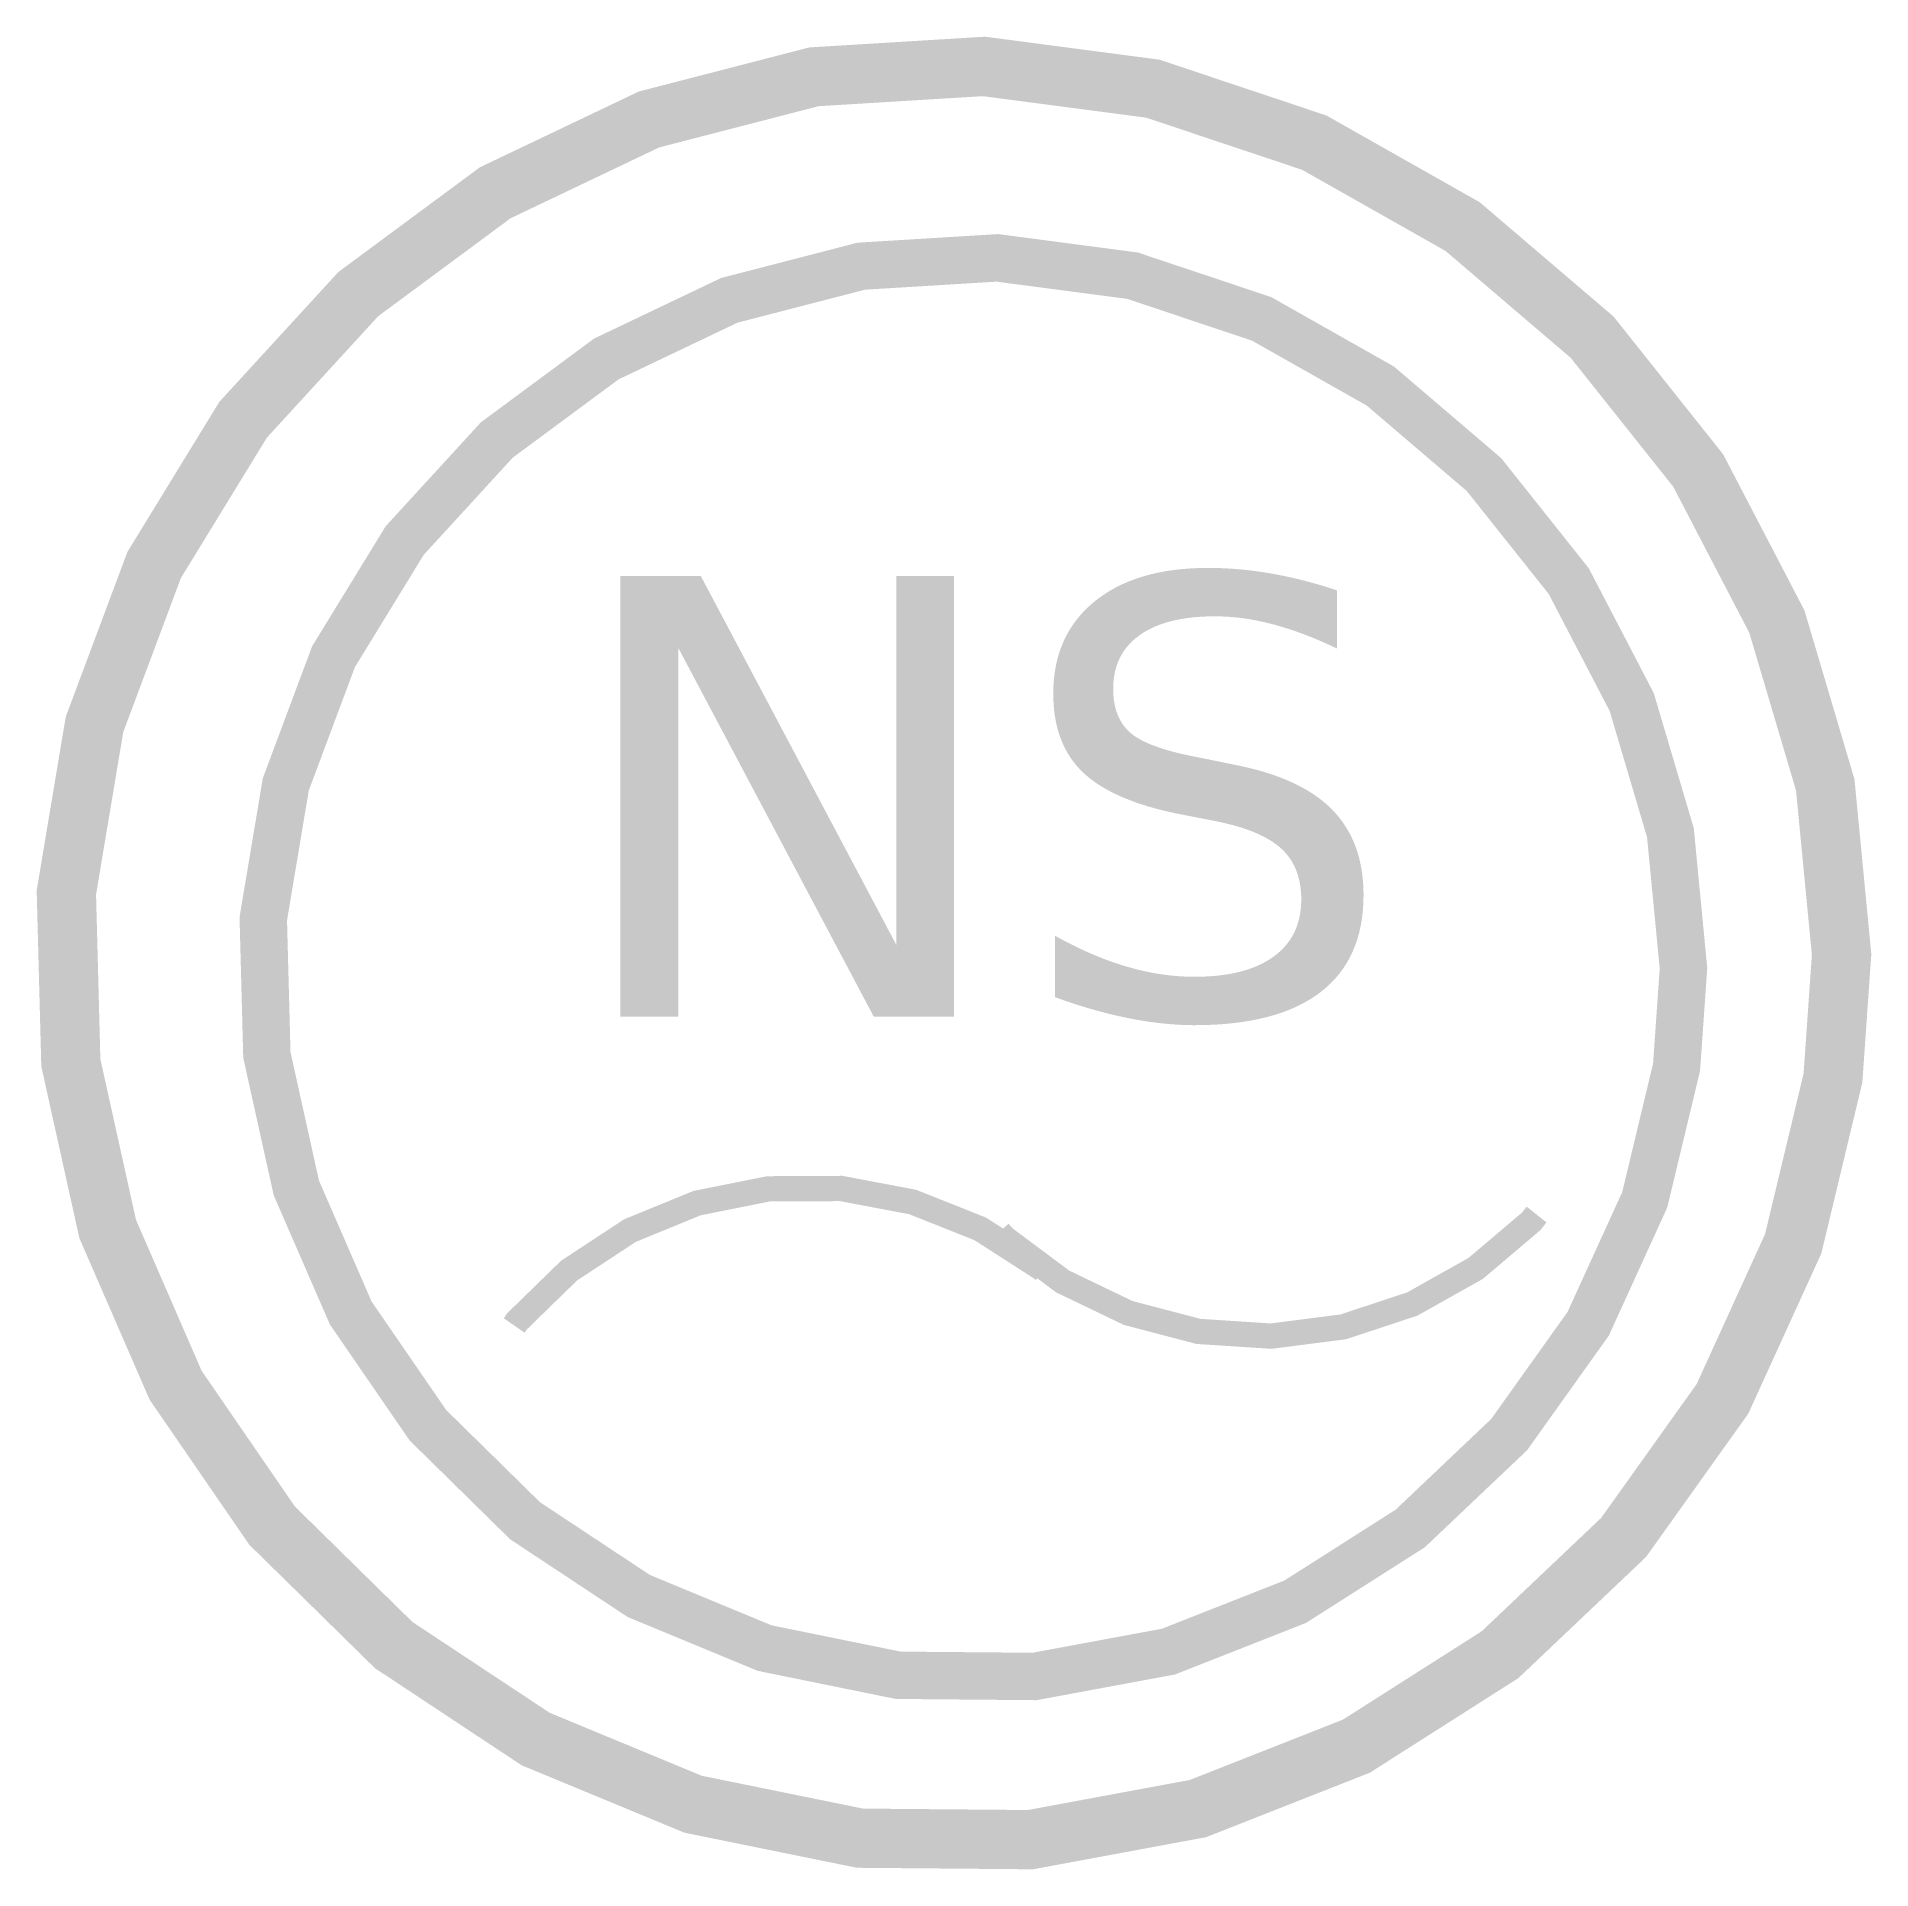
# Model space of a CAD drawing. Extents: x 2025.178 to 2025.679, y 1149.304 to 1149.804.
import ezdxf

# ---------------------------------------------------------------- set-up
doc = ezdxf.new("R2010")
doc.units = 0
doc.styles.add('VERDANA', font='verdana.TTF')

msp = doc.modelspace()

# ---------------------------------------------------------------- linework, layer by layer
at = {"color": 0}
for points in [[(2025.67114, 1149.55341, 0.01618, 0.01618, 0), (2025.66668, 1149.59972, 0.01618, 0.01618, 0), (2025.65347, 1149.64432, 0.01618, 0.01618, 0), (2025.63198, 1149.68559, 0.01618, 0.01618, 0), (2025.60302, 1149.722, 0.01618, 0.01618, 0), (2025.56764, 1149.75222, 0.01618, 0.01618, 0), (2025.52715, 1149.77513, 0.01618, 0.01618, 0), (2025.48303, 1149.78989, 0.01618, 0.01618, 0), (2025.43691, 1149.79596, 0.01618, 0.01618, 0), (2025.39047, 1149.79312, 0.01618, 0.01618, 0), (2025.34543, 1149.78147, 0.01618, 0.01618, 0), (2025.30343, 1149.76144, 0.01618, 0.01618, 0), (2025.26604, 1149.73377, 0.01618, 0.01618, 0), (2025.2346, 1149.69947, 0.01618, 0.01618, 0), (2025.2103, 1149.6598, 0.01618, 0.01618, 0), (2025.194, 1149.61622, 0.01618, 0.01618, 0), (2025.18632, 1149.57034, 0.01618, 0.01618, 0), (2025.18754, 1149.52383, 0.01618, 0.01618, 0), (2025.19761, 1149.47841, 0.01618, 0.01618, 0), (2025.21616, 1149.43574, 0.01618, 0.01618, 0), (2025.24251, 1149.3974, 0.01618, 0.01618, 0), (2025.2757, 1149.36479, 0.01618, 0.01618, 0), (2025.31449, 1149.33911, 0.01618, 0.01618, 0), (2025.35748, 1149.32131, 0.01618, 0.01618, 0), (2025.40307, 1149.31203, 0.01618, 0.01618, 0), (2025.44959, 1149.31163, 0.01618, 0.01618, 0), (2025.49533, 1149.32011, 0.01618, 0.01618, 0), (2025.53862, 1149.33716, 0.01618, 0.01618, 0), (2025.57786, 1149.36215, 0.01618, 0.01618, 0), (2025.61161, 1149.39418, 0.01618, 0.01618, 0), (2025.63862, 1149.43205, 0.01618, 0.01618, 0), (2025.65792, 1149.47439, 0.01618, 0.01618, 0), (2025.66878, 1149.51963, 0.01618, 0.01618, 0)], [(2025.62796, 1149.54963, 0.01294, 0.01294, 0), (2025.62439, 1149.58667, 0.01294, 0.01294, 0), (2025.61382, 1149.62236, 0.01294, 0.01294, 0), (2025.59663, 1149.65537, 0.01294, 0.01294, 0), (2025.57346, 1149.6845, 0.01294, 0.01294, 0), (2025.54516, 1149.70867, 0.01294, 0.01294, 0), (2025.51277, 1149.727, 0.01294, 0.01294, 0), (2025.47747, 1149.73881, 0.01294, 0.01294, 0), (2025.44057, 1149.74367, 0.01294, 0.01294, 0), (2025.40342, 1149.7414, 0.01294, 0.01294, 0), (2025.36739, 1149.73208, 0.01294, 0.01294, 0), (2025.33379, 1149.71606, 0.01294, 0.01294, 0), (2025.30387, 1149.69392, 0.01294, 0.01294, 0), (2025.27873, 1149.66648, 0.01294, 0.01294, 0), (2025.25928, 1149.63474, 0.01294, 0.01294, 0), (2025.24625, 1149.59988, 0.01294, 0.01294, 0), (2025.2401, 1149.56317, 0.01294, 0.01294, 0), (2025.24108, 1149.52596, 0.01294, 0.01294, 0), (2025.24913, 1149.48963, 0.01294, 0.01294, 0), (2025.26398, 1149.45549, 0.01294, 0.01294, 0), (2025.28506, 1149.42482, 0.01294, 0.01294, 0), (2025.3116, 1149.39873, 0.01294, 0.01294, 0), (2025.34264, 1149.37819, 0.01294, 0.01294, 0), (2025.37703, 1149.36395, 0.01294, 0.01294, 0), (2025.4135, 1149.35653, 0.01294, 0.01294, 0), (2025.45072, 1149.3562, 0.01294, 0.01294, 0), (2025.48731, 1149.36299, 0.01294, 0.01294, 0), (2025.52194, 1149.37663, 0.01294, 0.01294, 0), (2025.55333, 1149.39662, 0.01294, 0.01294, 0), (2025.58033, 1149.42224, 0.01294, 0.01294, 0), (2025.60194, 1149.45254, 0.01294, 0.01294, 0), (2025.61738, 1149.48641, 0.01294, 0.01294, 0), (2025.62607, 1149.5226, 0.01294, 0.01294, 0)]]:
    msp.add_lwpolyline(points, format="xyseb", close=True, dxfattribs=at)
at = {"color": 0, "const_width": 0.00691}
for points in [[(2025.45333, 1149.46706), (2025.4526, 1149.46772), (2025.43589, 1149.47846), (2025.41744, 1149.4858), (2025.39792, 1149.48949), (2025.37806, 1149.48939), (2025.35859, 1149.4855), (2025.34021, 1149.47797), (2025.32361, 1149.46706), (2025.3094, 1149.4532), (2025.30862, 1149.45207)], [(2025.44106, 1149.47753), (2025.44248, 1149.47597), (2025.4584, 1149.4641), (2025.47629, 1149.45549), (2025.4955, 1149.45045), (2025.51532, 1149.44916), (2025.53502, 1149.45169), (2025.55387, 1149.45792), (2025.57119, 1149.46764), (2025.58634, 1149.48048), (2025.58785, 1149.48237)]]:
    msp.add_lwpolyline(points, dxfattribs=at)

# ---------------------------------------------------------------- texts
at = {"color": 0, "style": 'VERDANA'}
msp.add_text('NS', height=0.120381, dxfattribs=at).set_placement((2025.32143, 1149.53643))

doc.saveas('drawing.dxf')
